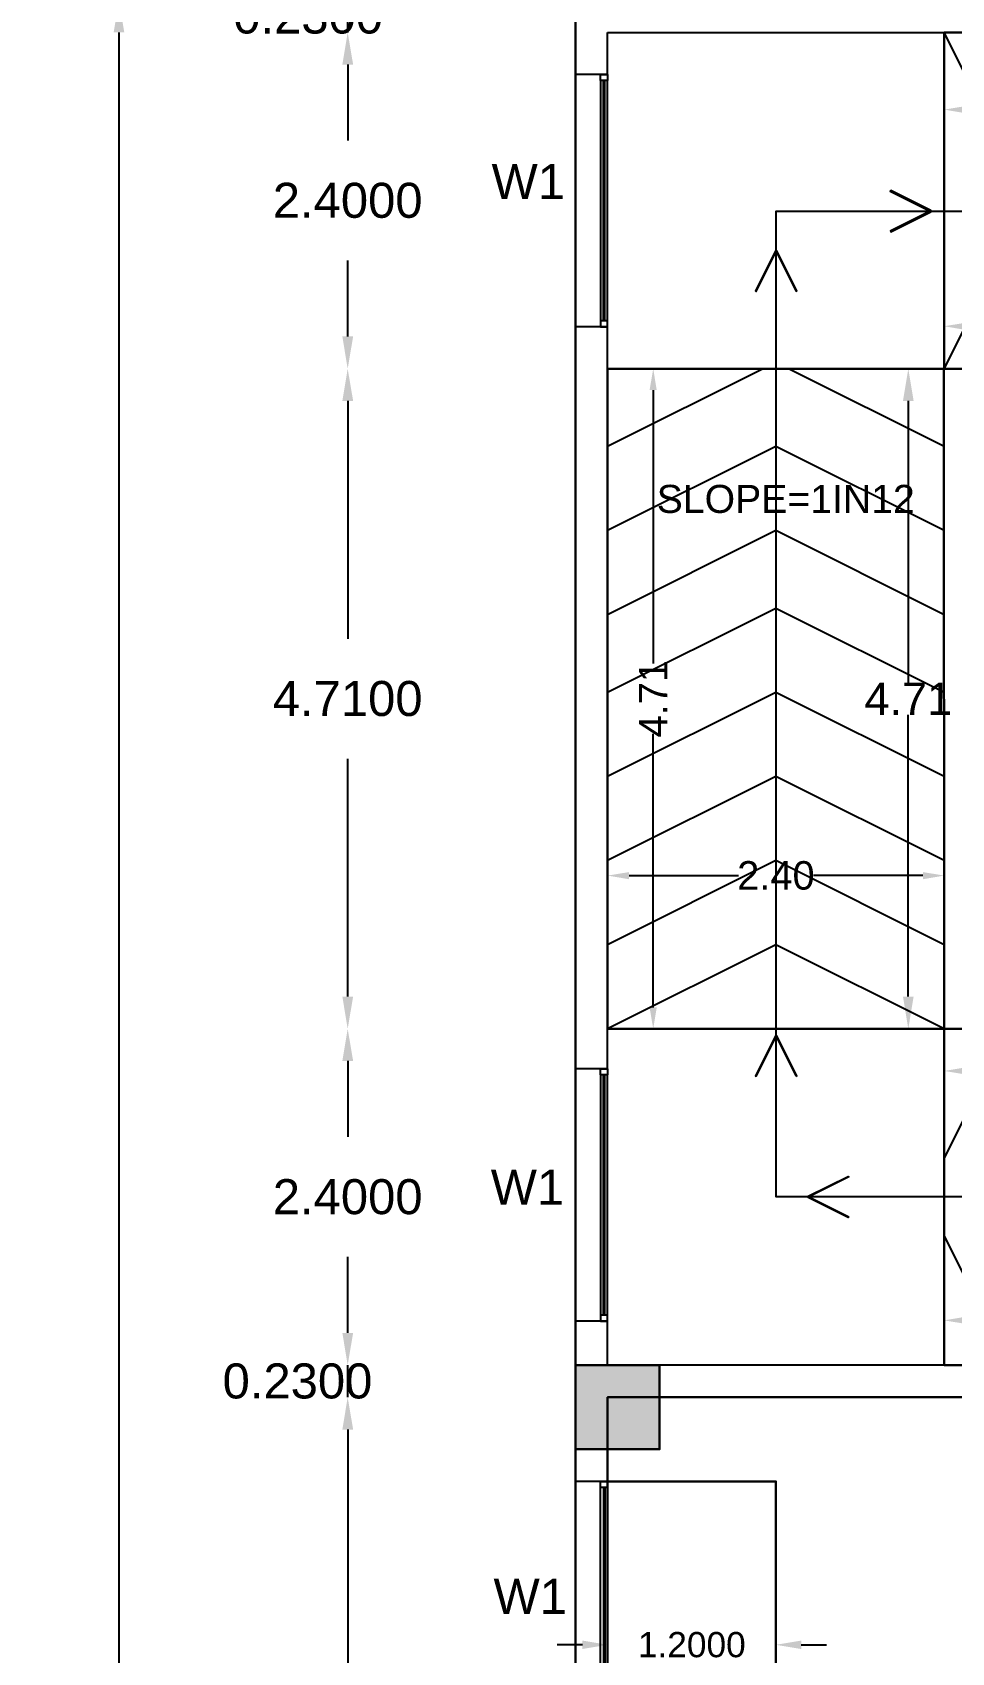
# Model space of a CAD drawing. Header units: metres. Extents: x -38 to 401, y 28 to 287.
# Drawn here: x 236.53 to 243.09, y 74.32 to 85.88 of the extents above; entities that cross this region are included whole.
import ezdxf

# ---------------------------------------------------------------- set-up
doc = ezdxf.new("R2010")
doc.units = ezdxf.units.M
for name, color, linetype in [('BLK_1_DA_RAMP_1', 30, 'Continuous'), ('BLK_1_FLR_7_AC_ROOM_1', 117, 'Continuous'), ('BLK_1_FLR_7_ACROOM_1_LIGHT_VENTILATION_1', 117, 'Continuous'), ('BLK_1_FLR_7_CARPET_AREA', 10, 'Continuous'), ('UBEAM', 1, 'Continuous'), ('UHATCH', 8, 'Continuous')]:
    doc.layers.add(name, color=color, linetype=linetype)
for name, color, linetype, lineweight in [('BLK_1_FLR_7_BLT_UP_AREA', 4, 'Continuous', 30), ('BLK_1_LVL_7_BLDG_FOOT_PRINT', 4, 'Continuous', 30), ('UCOLUMN', 6, 'Continuous', 30)]:
    doc.layers.add(name, color=color, linetype=linetype, lineweight=lineweight)
doc.styles.get("Standard").update_dxf_attribs({"font": 'arial.ttf'})
doc.dimstyles.get("Standard").update_dxf_attribs({"dimtxt": 0.18, "dimasz": 0.18, "dimexe": 0.18, "dimexo": 0.0625, "dimgap": 0.09, "dimtad": 0, "dimtih": 1, "dimtoh": 1, "dimdec": 4, "dimzin": 0, "dimdsep": 46, "dimtxsty": 'Standard', "dimcen": 0.09, "dimadec": 0, "dimazin": 0, "dimtfac": 1, "dimtdec": 4, "dimtofl": 0, "dimtmove": 0, "dimatfit": 3, "dimfxl": 0, "dimtolj": 1, "dimtzin": 0, "dimarcsym": 0})
doc.dimstyles.new('STANDARD$0', dxfattribs={"dimtxt": 7, "dimasz": 3, "dimexe": 3, "dimexo": 1, "dimgap": 1.5, "dimtad": 1, "dimdec": 1, "dimzin": 1, "dimdsep": 46, "dimlunit": 4, "dimtxsty": 'Standard', "dimblk": 'OBLIQUE', "dimcen": 0.09375, "dimdle": 1, "dimclrd": 8, "dimclre": 8, "dimclrt": 7, "dimadec": 1, "dimazin": 0, "dimtfac": 1, "dimtdec": 1, "dimtix": 1, "dimtmove": 2, "dimatfit": 3, "dimldrblk": 'ARCHTICK', "dimfxl": 0, "dimfrac": 2, "dimtolj": 1, "dimtzin": 0, "dimarcsym": 0})

# ---------------------------------------------------------------- blocks, each defined once
blk = doc.blocks.new('*D133')
at = {"color": 0, "lineweight": -2}
for p, q in [((243.264, 83.784), (251.552, 83.784)), ((260.594, 83.784), (252.307, 83.784))]:
    blk.add_line(p, q, dxfattribs=at)
at = {"color": 0}
for points in [[(243.264, 83.822), (243.264, 83.745), (243.034, 83.784)], [(260.594, 83.822), (260.594, 83.745), (260.824, 83.784)]]:
    blk.add_solid(points, dxfattribs=at)
at = {"layer": 'Defpoints', "color": 0}
for p in [(260.824, 83.784), (243.034, 83.481), (260.824, 83.476)]:
    blk.add_point(p, dxfattribs=at)
at = {"color": 0, "lineweight": 25, "insert": (251.929, 83.784), "char_height": 0.23, "attachment_point": 5}
blk.add_mtext('\\A1;17.79', dxfattribs=at)
blk = doc.blocks.new('*D135')
at = {"color": 0, "lineweight": -2}
for p, q in [((243.264, 78.47), (247.687, 78.47)), ((252.864, 78.47), (248.441, 78.47))]:
    blk.add_line(p, q, dxfattribs=at)
at = {"color": 0}
for points in [[(243.264, 78.508), (243.264, 78.432), (243.034, 78.47)], [(252.864, 78.508), (252.864, 78.432), (253.094, 78.47)]]:
    blk.add_solid(points, dxfattribs=at)
at = {"layer": 'Defpoints', "color": 0}
for p in [(243.034, 78.771), (253.094, 78.771), (243.034, 78.47)]:
    blk.add_point(p, dxfattribs=at)
at = {"color": 0, "lineweight": 25, "insert": (248.064, 78.47), "char_height": 0.23, "attachment_point": 5}
blk.add_mtext('\\A1;10.06', dxfattribs=at)
blk = doc.blocks.new('*D136')
at = {"color": 0, "lineweight": -2}
for p, q in [((242.778, 83.251), (242.778, 81.241)), ((242.778, 79.001), (242.778, 81.01))]:
    blk.add_line(p, q, dxfattribs=at)
at = {"color": 0}
for points in [[(242.74, 83.251), (242.816, 83.251), (242.778, 83.481)], [(242.74, 79.001), (242.816, 79.001), (242.778, 78.771)]]:
    blk.add_solid(points, dxfattribs=at)
at = {"layer": 'Defpoints', "color": 0}
for p in [(242.778, 83.481), (243.034, 83.481), (243.034, 78.771)]:
    blk.add_point(p, dxfattribs=at)
at = {"color": 0, "lineweight": 25, "insert": (242.778, 81.126), "char_height": 0.23, "attachment_point": 5}
blk.add_mtext('\\A1;4.71', dxfattribs=at)
blk = doc.blocks.new('*D137')
at = {"color": 0, "lineweight": -2}
for p, q in [((240.864, 86.448), (241.534, 86.448)), ((242.804, 86.448), (242.134, 86.448))]:
    blk.add_line(p, q, dxfattribs=at)
at = {"color": 0}
for points in [[(240.864, 86.486), (240.864, 86.41), (240.634, 86.448)], [(242.804, 86.486), (242.804, 86.41), (243.034, 86.448)]]:
    blk.add_solid(points, dxfattribs=at)
at = {"layer": 'Defpoints', "color": 0}
for p in [(243.034, 86.448), (240.634, 85.881), (243.034, 85.881)]:
    blk.add_point(p, dxfattribs=at)
at = {"color": 0, "lineweight": 25, "insert": (241.834, 86.448), "char_height": 0.23, "attachment_point": 5}
blk.add_mtext('\\A1;2.40', dxfattribs=at)
blk = doc.blocks.new('*D138')
at = {"color": 0, "lineweight": -2}
for p, q in [((243.264, 86.448), (251.552, 86.448)), ((260.594, 86.448), (252.307, 86.448))]:
    blk.add_line(p, q, dxfattribs=at)
at = {"color": 0}
for points in [[(243.264, 86.486), (243.264, 86.41), (243.034, 86.448)], [(260.594, 86.486), (260.594, 86.41), (260.824, 86.448)]]:
    blk.add_solid(points, dxfattribs=at)
at = {"layer": 'Defpoints', "color": 0}
for p in [(260.824, 86.448), (243.034, 85.881), (260.824, 85.876)]:
    blk.add_point(p, dxfattribs=at)
at = {"color": 0, "lineweight": 25, "insert": (251.929, 86.448), "char_height": 0.23, "attachment_point": 5}
blk.add_mtext('\\A1;17.79', dxfattribs=at)
blk = doc.blocks.new('600X600')
at = {"layer": 'UHATCH', "linetype": 'Continuous'}
h = blk.add_hatch(color=256, dxfattribs=at)
h.dxf.hatch_style = 1
h.paths.add_polyline_path([(600, 600), (0, 600), (0, 0), (600, 0)])
at = {"layer": 'UCOLUMN', "linetype": 'Continuous'}
blk.add_lwpolyline([(0, 0), (600, 0), (600, 600), (0, 600)], close=True, dxfattribs=at)
blk = doc.blocks.new('750 x 750')
blk.add_blockref('600X600', (0, 75))
blk = doc.blocks.new('ASDFSDFSDFDFD')
at = {"layer": 'UBEAM', "linetype": 'Continuous'}
blk.add_blockref('750 x 750', (-21550, 27845), dxfattribs=at)
blk = doc.blocks.new('*D42')
at = {"color": 0, "lineweight": -2}
for p, q in [((237.149, 85.881), (237.149, 59.864)), ((237.149, 32.991), (237.149, 59.008))]:
    blk.add_line(p, q, dxfattribs=at)
at = {"color": 0}
for points in [[(237.111, 85.881), (237.187, 85.881), (237.149, 86.111)], [(237.111, 32.991), (237.187, 32.991), (237.149, 32.761)]]:
    blk.add_solid(points, dxfattribs=at)
at = {"layer": 'Defpoints', "color": 0}
for p in [(237.149, 86.111), (240.404, 86.111), (240.404, 32.761)]:
    blk.add_point(p, dxfattribs=at)
at = {"color": 0, "lineweight": 25, "insert": (237.149, 59.436), "char_height": 0.25, "attachment_point": 5}
blk.add_mtext('\\A1;53.3500', dxfattribs=at)
blk = doc.blocks.new('*D349')
at = {"color": 0, "lineweight": -2}
for p, q in [((238.78, 75.911), (238.78, 73.384)), ((238.78, 70.001), (238.78, 72.528))]:
    blk.add_line(p, q, dxfattribs=at)
at = {"color": 0}
for points in [[(238.742, 75.911), (238.819, 75.911), (238.78, 76.141)], [(238.742, 70.001), (238.819, 70.001), (238.78, 69.771)]]:
    blk.add_solid(points, dxfattribs=at)
at = {"layer": 'Defpoints', "color": 0}
for p in [(238.78, 76.141), (240.634, 76.141), (240.634, 69.771)]:
    blk.add_point(p, dxfattribs=at)
at = {"color": 0, "lineweight": 25, "insert": (238.78, 72.956), "char_height": 0.25, "attachment_point": 5}
blk.add_mtext('\\A1;6.3700', dxfattribs=at)
blk = doc.blocks.new('*D350')
at = {"color": 0, "lineweight": -2}
for p, q in [((238.78, 76.601), (238.78, 76.831)), ((238.78, 76.141), (238.78, 76.371)), ((238.78, 75.911), (238.78, 75.681))]:
    blk.add_line(p, q, dxfattribs=at)
at = {"color": 0}
for points in [[(238.742, 76.601), (238.819, 76.601), (238.78, 76.371)], [(238.742, 75.911), (238.819, 75.911), (238.78, 76.141)]]:
    blk.add_solid(points, dxfattribs=at)
at = {"layer": 'Defpoints', "color": 0}
for p in [(238.78, 76.371), (240.404, 76.371), (240.634, 76.141)]:
    blk.add_point(p, dxfattribs=at)
at = {"color": 0, "lineweight": 25, "insert": (238.422, 76.256), "char_height": 0.25, "attachment_point": 5}
blk.add_mtext('\\A1;0.2300', dxfattribs=at)
blk = doc.blocks.new('*D351')
at = {"color": 0, "lineweight": -2}
for p, q in [((238.78, 78.541), (238.78, 77.999)), ((238.78, 76.601), (238.78, 77.143))]:
    blk.add_line(p, q, dxfattribs=at)
at = {"color": 0}
for points in [[(238.742, 78.541), (238.819, 78.541), (238.78, 78.771)], [(238.742, 76.601), (238.819, 76.601), (238.78, 76.371)]]:
    blk.add_solid(points, dxfattribs=at)
at = {"layer": 'Defpoints', "color": 0}
for p in [(238.78, 78.771), (240.634, 78.771), (240.404, 76.371)]:
    blk.add_point(p, dxfattribs=at)
at = {"color": 0, "lineweight": 25, "insert": (238.78, 77.571), "char_height": 0.25, "attachment_point": 5}
blk.add_mtext('\\A1;2.4000', dxfattribs=at)
blk = doc.blocks.new('*D715')
at = {"color": 0, "lineweight": -2}
for p, q in [((238.78, 83.251), (238.78, 81.554)), ((238.78, 79.001), (238.78, 80.698))]:
    blk.add_line(p, q, dxfattribs=at)
at = {"color": 0}
for points in [[(238.742, 83.251), (238.819, 83.251), (238.78, 83.481)], [(238.742, 79.001), (238.819, 79.001), (238.78, 78.771)]]:
    blk.add_solid(points, dxfattribs=at)
at = {"layer": 'Defpoints', "color": 0}
for p in [(238.78, 83.481), (240.634, 83.481), (240.634, 78.771)]:
    blk.add_point(p, dxfattribs=at)
at = {"color": 0, "lineweight": 25, "insert": (238.78, 81.126), "char_height": 0.25, "attachment_point": 5}
blk.add_mtext('\\A1;4.7100', dxfattribs=at)
blk = doc.blocks.new('*D352')
at = {"color": 0, "lineweight": -2}
for p, q in [((238.78, 85.651), (238.78, 85.109)), ((238.78, 83.711), (238.78, 84.253))]:
    blk.add_line(p, q, dxfattribs=at)
at = {"color": 0}
for points in [[(238.742, 85.651), (238.819, 85.651), (238.78, 85.881)], [(238.742, 83.711), (238.819, 83.711), (238.78, 83.481)]]:
    blk.add_solid(points, dxfattribs=at)
at = {"layer": 'Defpoints', "color": 0}
for p in [(238.78, 85.881), (240.634, 85.881), (240.634, 83.481)]:
    blk.add_point(p, dxfattribs=at)
at = {"color": 0, "lineweight": 25, "insert": (238.78, 84.681), "char_height": 0.25, "attachment_point": 5}
blk.add_mtext('\\A1;2.4000', dxfattribs=at)
blk = doc.blocks.new('*D43')
at = {"color": 0, "lineweight": -2}
for p, q in [((238.78, 86.341), (238.78, 86.571)), ((238.78, 85.881), (238.78, 86.111)), ((238.78, 85.651), (238.78, 85.421))]:
    blk.add_line(p, q, dxfattribs=at)
at = {"color": 0}
for points in [[(238.742, 86.341), (238.819, 86.341), (238.78, 86.111)], [(238.742, 85.651), (238.819, 85.651), (238.78, 85.881)]]:
    blk.add_solid(points, dxfattribs=at)
at = {"layer": 'Defpoints', "color": 0}
for p in [(238.78, 86.111), (240.404, 86.111), (240.634, 85.881)]:
    blk.add_point(p, dxfattribs=at)
at = {"color": 0, "lineweight": 25, "insert": (238.498, 85.996), "char_height": 0.25, "attachment_point": 5}
blk.add_mtext('\\A1;0.2300', dxfattribs=at)
blk = doc.blocks.new('*D806')
at = {"layer": 'BLK_1_DA_RAMP_1', "color": 0, "lineweight": -2}
for p, q in [((243.034, 85.419), (243.034, 85.33)), ((243.187, 85.33), (251.593, 85.33)), ((260.672, 85.33), (252.265, 85.33)), ((260.824, 85.419), (260.824, 85.33))]:
    blk.add_line(p, q, dxfattribs=at)
at = {"layer": 'BLK_1_DA_RAMP_1', "color": 0}
for points in [[(243.187, 85.355), (243.187, 85.304), (243.034, 85.33)], [(260.672, 85.355), (260.672, 85.304), (260.824, 85.33)]]:
    blk.add_solid(points, dxfattribs=at)
at = {"layer": 'Defpoints', "color": 0}
for p in [(243.034, 85.881), (260.824, 85.881), (260.824, 85.33)]:
    blk.add_point(p, dxfattribs=at)
at = {"layer": 'BLK_1_DA_RAMP_1', "color": 0, "lineweight": 30, "insert": (251.929, 85.33), "char_height": 0.2032, "attachment_point": 5}
blk.add_mtext('\\A1;17.79', dxfattribs=at)
blk = doc.blocks.new('*D807')
at = {"layer": 'BLK_1_DA_RAMP_1', "color": 0, "lineweight": -2}
for p, q in [((240.869, 83.481), (240.959, 83.481)), ((240.959, 83.328), (240.959, 81.377)), ((240.959, 78.923), (240.959, 80.875)), ((240.869, 78.771), (240.959, 78.771))]:
    blk.add_line(p, q, dxfattribs=at)
at = {"layer": 'BLK_1_DA_RAMP_1', "color": 0}
for points in [[(240.933, 83.328), (240.984, 83.328), (240.959, 83.481)], [(240.933, 78.923), (240.984, 78.923), (240.959, 78.771)]]:
    blk.add_solid(points, dxfattribs=at)
at = {"layer": 'Defpoints', "color": 0}
for p in [(240.632, 83.481), (240.634, 78.771), (240.959, 78.771)]:
    blk.add_point(p, dxfattribs=at)
at = {"layer": 'BLK_1_DA_RAMP_1', "color": 0, "lineweight": 30, "insert": (240.959, 81.126), "char_height": 0.2032, "attachment_point": 5, "rotation": 90}
blk.add_mtext('\\A1;4.71', dxfattribs=at)
blk = doc.blocks.new('*D810')
at = {"layer": 'BLK_1_DA_RAMP_1', "color": 0, "lineweight": -2}
for p, q in [((240.634, 79.953), (240.634, 79.864)), ((243.034, 79.953), (243.034, 79.864)), ((240.787, 79.864), (241.566, 79.864)), ((242.882, 79.864), (242.102, 79.864))]:
    blk.add_line(p, q, dxfattribs=at)
at = {"layer": 'BLK_1_DA_RAMP_1', "color": 0}
for points in [[(240.787, 79.889), (240.787, 79.838), (240.634, 79.864)], [(242.882, 79.889), (242.882, 79.838), (243.034, 79.864)]]:
    blk.add_solid(points, dxfattribs=at)
at = {"layer": 'Defpoints', "color": 0}
for p in [(240.634, 80.36), (243.034, 80.36), (240.634, 79.864)]:
    blk.add_point(p, dxfattribs=at)
at = {"layer": 'BLK_1_DA_RAMP_1', "color": 0, "lineweight": 30, "insert": (241.834, 79.864), "char_height": 0.2032, "attachment_point": 5}
blk.add_mtext('\\A1;2.40', dxfattribs=at)
blk = doc.blocks.new('*D1059')
at = {"layer": 'BLK_1_FLR_7_ACROOM_1_LIGHT_VENTILATION_1', "color": 0, "lineweight": -2}
for p, q in [((240.634, 73.803), (240.634, 74.555)), ((241.834, 73.803), (241.834, 74.555)), ((240.454, 74.375), (240.274, 74.375)), ((242.014, 74.375), (242.194, 74.375))]:
    blk.add_line(p, q, dxfattribs=at)
at = {"layer": 'BLK_1_FLR_7_ACROOM_1_LIGHT_VENTILATION_1', "color": 0}
for points in [[(240.454, 74.405), (240.454, 74.345), (240.634, 74.375)], [(242.014, 74.405), (242.014, 74.345), (241.834, 74.375)]]:
    blk.add_solid(points, dxfattribs=at)
at = {"layer": 'Defpoints', "color": 0}
for p in [(240.634, 74.375), (240.634, 73.741), (241.834, 73.741)]:
    blk.add_point(p, dxfattribs=at)
at = {"layer": 'BLK_1_FLR_7_ACROOM_1_LIGHT_VENTILATION_1', "color": 0, "lineweight": 30, "insert": (241.234, 74.375), "char_height": 0.18, "attachment_point": 5}
blk.add_mtext('\\A1;1.2000', dxfattribs=at)
blk = doc.blocks.new('*D1253')
at = {"layer": 'BLK_1_DA_RAMP_1', "color": 0, "lineweight": -2}
for p, q in [((243.034, 76.601), (243.034, 76.69)), ((243.187, 76.69), (247.729, 76.69)), ((252.942, 76.69), (248.4, 76.69)), ((253.094, 76.601), (253.094, 76.69))]:
    blk.add_line(p, q, dxfattribs=at)
at = {"layer": 'BLK_1_DA_RAMP_1', "color": 0}
for points in [[(243.187, 76.716), (243.187, 76.665), (243.034, 76.69)], [(252.942, 76.716), (252.942, 76.665), (253.094, 76.69)]]:
    blk.add_solid(points, dxfattribs=at)
at = {"layer": 'Defpoints', "color": 0}
for p in [(253.094, 76.69), (243.034, 76.371), (253.094, 76.371)]:
    blk.add_point(p, dxfattribs=at)
at = {"layer": 'BLK_1_DA_RAMP_1', "color": 0, "lineweight": 30, "insert": (248.064, 76.69), "char_height": 0.2032, "attachment_point": 5}
blk.add_mtext('\\A1;10.06', dxfattribs=at)
blk = doc.blocks.new('*D1254')
at = {"layer": 'BLK_1_DA_RAMP_1', "color": 0, "lineweight": -2}
for p, q in [((243.439, 78.771), (243.528, 78.771)), ((243.528, 78.618), (243.528, 77.838)), ((243.528, 76.523), (243.528, 77.303)), ((243.439, 76.371), (243.528, 76.371))]:
    blk.add_line(p, q, dxfattribs=at)
at = {"layer": 'BLK_1_DA_RAMP_1', "color": 0}
for points in [[(243.503, 78.618), (243.554, 78.618), (243.528, 78.771)], [(243.503, 76.523), (243.554, 76.523), (243.528, 76.371)]]:
    blk.add_solid(points, dxfattribs=at)
at = {"layer": 'Defpoints', "color": 0}
for p in [(243.034, 78.771), (243.528, 78.771), (243.034, 76.371)]:
    blk.add_point(p, dxfattribs=at)
at = {"layer": 'BLK_1_DA_RAMP_1', "color": 0, "lineweight": 30, "insert": (243.528, 77.571), "char_height": 0.2032, "attachment_point": 5, "rotation": 90}
blk.add_mtext('\\A1;2.40', dxfattribs=at)

msp = doc.modelspace()

# ---------------------------------------------------------------- linework, layer by layer
at = {"color": 7, "lineweight": 25}
for p, q in [((240.40406, 86.11091), (240.40406, 85.58091)), ((240.63406, 85.58091), (240.63406, 85.88091)), ((240.63406, 85.88091), (263.22406, 85.88091)), ((243.03406, 83.48091), (243.03406, 85.88091)), ((240.63406, 85.58091), (240.40406, 85.58091)), ((240.40406, 83.78091), (240.40406, 85.58091)), ((240.58295, 85.53832), (240.58295, 83.79696)), ((240.60498, 83.8235), (240.60499, 85.53832)), ((240.6135, 83.8235), (240.61351, 85.53832)), ((240.63405, 83.79696), (240.63406, 85.53832)), ((240.40406, 83.78091), (240.40406, 78.48418)), ((240.63406, 83.78091), (240.40406, 83.78091)), ((240.63406, 78.48418), (240.63406, 83.78091)), ((243.03406, 83.48091), (240.63405, 83.48092)), ((243.03406, 78.77091), (243.03406, 83.48091)), ((243.03406, 83.48091), (260.82406, 83.48091)), ((243.03406, 78.77091), (240.63406, 78.77092)), ((253.09406, 78.77091), (243.03406, 78.77091)), ((243.03406, 78.77091), (243.03406, 76.37091)), ((240.63406, 78.48418), (240.40406, 78.48418)), ((240.40406, 76.68418), (240.40406, 78.48418)), ((240.58295, 78.44159), (240.58294, 76.70023)), ((240.60498, 76.72677), (240.60499, 78.44159)), ((240.6135, 76.72677), (240.6135, 78.44159)), ((240.63405, 76.70023), (240.63406, 78.44159)), ((240.40406, 76.68418), (240.40406, 76.37091)), ((240.40406, 76.68418), (240.40406, 76.37091)), ((240.63406, 76.68418), (240.40406, 76.68418)), ((240.63406, 76.37091), (240.63405, 76.68418)), ((253.54406, 76.37091), (240.40406, 76.37091)), ((240.40406, 76.37091), (240.40406, 75.54091)), ((240.63406, 75.54091), (240.63406, 76.14091)), ((240.63406, 76.14091), (246.63406, 76.14091)), ((240.40406, 75.54091), (240.40406, 73.74091)), ((240.63405, 75.54091), (240.40408, 75.54091)), ((240.58295, 73.7835), (240.58295, 75.52485)), ((240.60498, 75.49832), (240.60499, 73.7835)), ((240.6135, 75.49832), (240.61351, 73.7835)), ((240.63405, 75.52485), (240.63406, 73.7835))]:
    msp.add_line(p, q, dxfattribs=at)
for points in [[(243.03408, 83.48091), (243.63408, 84.68091), (243.03408, 85.88091)], [(252.19408, 77.57091), (241.8357, 77.57091), (241.8357, 84.60609), (261.99846, 84.60609), (261.99846, 77.57091), (254.59408, 77.57091)], [(241.74408, 83.48091), (240.63406, 82.92591)], [(243.03406, 82.92591), (241.92405, 83.48091)], [(243.03406, 82.32591), (241.83406, 82.92591), (240.63406, 82.32591)], [(243.03406, 81.72591), (241.83406, 82.32591), (240.63406, 81.72591)], [(243.03406, 81.17091), (241.83406, 81.77091), (240.63406, 81.17091)], [(243.03406, 80.57091), (241.83406, 81.17091), (240.63406, 80.57091)], [(243.03406, 79.97091), (241.83406, 80.57091), (240.63406, 79.97091)], [(243.03406, 79.37091), (241.83406, 79.97091), (240.63406, 79.37091)], [(243.03406, 78.77091), (241.83406, 79.37091), (240.63406, 78.77091)], [(243.49406, 78.77091), (243.03406, 77.85091)], [(243.03406, 77.29091), (243.49406, 76.37091)]]:
    msp.add_lwpolyline(points, dxfattribs=at)
for points in [[(240.63406, 85.53832), (240.58295, 85.53832), (240.58295, 85.58091), (240.63406, 85.58091)], [(242.64877, 84.46343), (242.65291, 84.45888), (242.93806, 84.60126), (242.93392, 84.6058), (242.93806, 84.61034), (242.65291, 84.75271), (242.64877, 84.74817), (242.93392, 84.6058)], [(241.97807, 84.03181), (241.98261, 84.03595), (241.84024, 84.3211), (241.8357, 84.31696), (241.83115, 84.3211), (241.68878, 84.03595), (241.69332, 84.03181), (241.8357, 84.31696)], [(240.63405, 83.8235), (240.58295, 83.8235), (240.58295, 83.78091), (240.63405, 83.78091)], [(241.97807, 78.43152), (241.98261, 78.43566), (241.84024, 78.72081), (241.8357, 78.71666), (241.83115, 78.72081), (241.68878, 78.43566), (241.69332, 78.43152), (241.8357, 78.71666)], [(240.63406, 78.44159), (240.58295, 78.44159), (240.58295, 78.48418), (240.63406, 78.48418)], [(242.35399, 77.42853), (242.34985, 77.42399), (242.0647, 77.56637), (242.06884, 77.57091), (242.0647, 77.57545), (242.34985, 77.71782), (242.35399, 77.71328), (242.06884, 77.57091)], [(240.63405, 76.72677), (240.58294, 76.72677), (240.58294, 76.68418), (240.63405, 76.68418)], [(240.63405, 75.49832), (240.58295, 75.49832), (240.58295, 75.54091), (240.63405, 75.54091)]]:
    msp.add_lwpolyline(points, close=True, dxfattribs=at)
at = {"layer": 'BLK_1_DA_RAMP_1', "color": 1, "lineweight": 30}
for points in [[(243.03406, 85.88091), (260.82406, 85.88091), (260.82406, 83.48091), (243.03406, 83.48091)], [(243.03244, 83.48092), (240.63242, 83.48092), (240.63406, 78.77092), (243.03407, 78.77092)], [(243.03406, 78.77091), (253.09406, 78.77091), (253.09406, 76.37091), (243.03406, 76.37091)]]:
    msp.add_lwpolyline(points, close=True, dxfattribs=at)
at = {"layer": 'BLK_1_FLR_7_AC_ROOM_1', "color": 2, "lineweight": 30}
msp.add_lwpolyline([(246.41406, 69.77091), (240.63406, 69.77091), (240.63406, 76.14091), (246.41406, 76.14091)], close=True, dxfattribs=at)
at = {"layer": 'BLK_1_FLR_7_ACROOM_1_LIGHT_VENTILATION_1', "color": 2, "lineweight": 30}
msp.add_lwpolyline([(240.63405, 73.74091), (240.63405, 75.54091), (241.83405, 75.54091), (241.83405, 73.74091)], close=True, dxfattribs=at)
at = {"layer": 'BLK_1_FLR_7_BLT_UP_AREA', "color": 12, "lineweight": 30}
msp.add_lwpolyline([(240.40406, 32.76079), (240.40406, 86.11091), (263.45406, 86.11091), (263.45406, 76.14091), (261.95406, 76.14091), (261.95406, 32.76079)], close=True, dxfattribs=at)
at = {"layer": 'BLK_1_FLR_7_CARPET_AREA', "color": 15, "linetype": 'Continuous', "lineweight": 30}
msp.add_lwpolyline([(240.63406, 70.14091), (240.63406, 75.77091), (241.00406, 75.77091), (241.00406, 76.14091), (246.11406, 76.14091), (246.11406, 75.77091), (246.41406, 75.77091), (246.86406, 75.77091), (246.86406, 76.14091), (255.49406, 76.14091), (255.49406, 75.77091), (256.24406, 75.77091), (256.24406, 76.14091), (261.35406, 76.14091), (261.35406, 75.77091), (261.72406, 75.77091), (261.72406, 70.14091)], dxfattribs=at)
at = {"layer": 'BLK_1_LVL_7_BLDG_FOOT_PRINT', "color": 1}
msp.add_lwpolyline([(240.40405, 32.76091), (240.40405, 86.10527), (263.45405, 86.11091), (263.45405, 76.14091), (261.95405, 76.14091), (261.95405, 32.76091)], close=True, dxfattribs=at)

# ---------------------------------------------------------------- block references
at = {"color": 7, "lineweight": 25, "xscale": 0.001, "yscale": 0.001, "zscale": 0.001}
msp.add_blockref('ASDFSDFSDFDFD', (261.95406, 47.85091), dxfattribs=at)
msp.add_blockref('ASDFSDFSDFDFD', (261.95406, 47.85091), dxfattribs=at)

# ---------------------------------------------------------------- texts
at = {"color": 7, "lineweight": 25, "char_height": 0.25, "attachment_point": 1}
for insert in [(239.8061, 84.94184), (239.8001, 77.76584), (239.8201, 74.84584)]:
    msp.add_mtext_dynamic_manual_height_columns('W1', width=331.5310086, gutter_width=1000, heights=[0], dxfattribs=dict(at, insert=insert))
at = {"layer": 'BLK_1_DA_RAMP_1', "color": 1, "lineweight": 30, "insert": (241.90394, 82.65197), "char_height": 0.2, "width": 1.8904692, "attachment_point": 2}
msp.add_mtext('SLOPE=1IN12', dxfattribs=at)

# ---------------------------------------------------------------- dimensions: what is measured, and where the dimension line sits
at = {"color": 7, "lineweight": 25}
for base, p1, p2, text, picture, middle in [((243.03406, 86.44791), (240.63406, 85.88091), (243.03406, 85.88091), '2.40', '*D137', (241.83406, 86.44791)), ((260.82406, 86.44791), (243.03406, 85.88091), (260.82406, 85.87591), '17.79', '*D138', (251.92906, 86.44791)), ((260.82406, 83.78359), (243.03406, 83.48091), (260.82406, 83.47591), '17.79', '*D133', (251.92906, 83.78359)), ((243.03406, 78.46987), (253.09406, 78.77091), (243.03406, 78.77091), '10.06', '*D135', (248.06406, 78.46987))]:
    dim = msp.add_linear_dim(base=base, p1=p1, p2=p2, text=text, dimstyle='Standard', override={"dimscale": 1, "dimtxt": 0.23, "dimasz": 0.23, "dimgap": 0, "dimse1": 1, "dimse2": 1, "dimtmove": 1}, dxfattribs=at)
    dim.commit()
    dim.dimension.update_dxf_attribs({"geometry": picture, "text_midpoint": middle})
at = {"lineweight": 25}
for base, p1, p2, picture, middle in [((238.78043, 86.11091), (240.63406, 85.88091), (240.40406, 86.11091), '*D43', (238.49808, 85.99591)), ((238.78043, 76.37091), (240.63406, 76.14091), (240.40406, 76.37091), '*D350', (238.42247, 76.25591))]:
    dim = msp.add_linear_dim(base=base, p1=p1, p2=p2, angle=90, dimstyle='Standard', override={"dimscale": 1, "dimtxt": 0.25, "dimasz": 0.23, "dimgap": 0.3, "dimpost": '\\X', "dimse1": 1, "dimse2": 1, "dimtmove": 1, "dimfxl": 25.4}, dxfattribs=at)
    dim.commit()
    dim.dimension.update_dxf_attribs({"geometry": picture, "text_midpoint": middle, "dimtype": 128})
for base, p1, p2, override, picture, middle in [((237.14896, 86.11091), (240.40406, 32.76091), (240.40406, 86.11091), {"dimscale": 1, "dimtxt": 0.25, "dimasz": 0.23, "dimgap": 0.3, "dimpost": '\\X', "dimse1": 1, "dimse2": 1, "dimfxl": 25.4}, '*D42', (237.14896, 59.43591)), ((238.78043, 85.88091), (240.63405, 83.48092), (240.63406, 85.88091), {"dimscale": 1, "dimtxt": 0.25, "dimasz": 0.23, "dimgap": 0.3, "dimpost": '\\X', "dimse1": 1, "dimse2": 1, "dimtmove": 1, "dimfxl": 25.4}, '*D352', (238.78043, 84.68091)), ((238.78043, 83.48092), (240.63409, 78.77092), (240.63405, 83.48092), {"dimscale": 1, "dimtxt": 0.25, "dimasz": 0.23, "dimgap": 0.3, "dimpost": '\\X', "dimse1": 1, "dimse2": 1, "dimtmove": 1, "dimfxl": 25.4}, '*D715', (238.78043, 81.12592)), ((238.78043, 78.77092), (240.40406, 76.37091), (240.63409, 78.77092), {"dimscale": 1, "dimtxt": 0.25, "dimasz": 0.23, "dimgap": 0.3, "dimpost": '\\X', "dimse1": 1, "dimse2": 1, "dimtmove": 1, "dimfxl": 25.4}, '*D351', (238.78043, 77.57091)), ((238.78043, 76.14091), (240.63406, 69.77091), (240.63406, 76.14091), {"dimscale": 1, "dimtxt": 0.25, "dimasz": 0.23, "dimgap": 0.3, "dimpost": '\\X', "dimse1": 1, "dimse2": 1, "dimtmove": 1, "dimfxl": 25.4}, '*D349', (238.78043, 72.95591))]:
    dim = msp.add_linear_dim(base=base, p1=p1, p2=p2, angle=90, dimstyle='Standard', override=override, dxfattribs=at)
    dim.commit()
    dim.dimension.update_dxf_attribs({"geometry": picture, "text_midpoint": middle})
at = {"color": 7, "lineweight": 25}
dim = msp.add_linear_dim(base=(242.77809, 83.48091), p1=(243.03406, 78.77091), p2=(243.03409, 83.48091), angle=90, text='4.71', dimstyle='Standard', override={"dimscale": 1, "dimtxt": 0.23, "dimasz": 0.23, "dimgap": 0, "dimse1": 1, "dimse2": 1, "dimtmove": 1}, dxfattribs=at)
dim.commit()
dim.dimension.update_dxf_attribs({"geometry": '*D136', "text_midpoint": (242.77809, 81.12591)})
at = {"layer": 'BLK_1_DA_RAMP_1', "color": 1, "lineweight": 30}
for base, p1, p2, picture, middle in [((260.82406, 85.32991), (243.03406, 85.88091), (260.82406, 85.88091), '*D806', (251.92906, 85.32991)), ((253.09406, 76.69037), (243.03406, 76.37091), (253.09406, 76.37091), '*D1253', (248.06406, 76.69037))]:
    dim = msp.add_linear_dim(base=base, p1=p1, p2=p2, dimstyle='STANDARD$0', override={"dimscale": 0.001, "dimtxt": 203.2, "dimasz": 152.5, "dimexe": 0, "dimexo": 0, "dimgap": 2.286, "dimtad": 0, "dimtoh": 1, "dimdec": 2, "dimzin": 0, "dimlunit": 2, "dimpost": '', "dimcen": 2.286, "dimdle": 0, "dimclrd": 0, "dimclre": 0, "dimclrt": 0, "dimadec": 0, "dimtdec": 2, "dimtix": 0, "dimtofl": 0, "dimtmove": 0, "dimfxl": 89.5, "dimfxlon": 1, "dimfrac": 0}, dxfattribs=at)
    dim.commit()
    dim.dimension.update_dxf_attribs({"geometry": picture, "text_midpoint": middle})
dim = msp.add_linear_dim(base=(240.9587, 78.77092), p1=(240.63242, 83.48092), p2=(240.63406, 78.77092), angle=90, dimstyle='STANDARD$0', override={"dimscale": 0.001, "dimtxt": 203.2, "dimasz": 152.5, "dimexe": 0, "dimexo": 0, "dimgap": 2.286, "dimtad": 0, "dimtoh": 1, "dimdec": 2, "dimzin": 0, "dimlunit": 2, "dimpost": '', "dimcen": 2.286, "dimdle": 0, "dimclrd": 0, "dimclre": 0, "dimclrt": 0, "dimadec": 0, "dimtdec": 2, "dimtix": 0, "dimtofl": 0, "dimtmove": 0, "dimfxl": 89.5, "dimfxlon": 1, "dimfrac": 0}, dxfattribs=at)
dim.commit()
dim.dimension.update_dxf_attribs({"geometry": '*D807', "text_midpoint": (240.9587, 81.12592)})
at = {"layer": 'BLK_1_DA_RAMP_1', "color": 2, "lineweight": 30}
dim = msp.add_linear_dim(base=(240.63405, 79.86371), p1=(243.03406, 80.36013), p2=(240.63405, 80.36013), dimstyle='STANDARD$0', override={"dimscale": 0.001, "dimtxt": 203.2, "dimasz": 152.5, "dimexe": 0, "dimexo": 0, "dimgap": 2.286, "dimtad": 0, "dimtoh": 1, "dimdec": 2, "dimzin": 0, "dimlunit": 2, "dimpost": '', "dimcen": 2.286, "dimdle": 0, "dimclrd": 0, "dimclre": 0, "dimclrt": 0, "dimadec": 0, "dimtdec": 2, "dimtix": 0, "dimtofl": 0, "dimtmove": 0, "dimfxl": 89.5, "dimfxlon": 1, "dimfrac": 0}, dxfattribs=at)
dim.commit()
dim.dimension.update_dxf_attribs({"geometry": '*D810', "text_midpoint": (241.83406, 79.86371)})
dim = msp.add_linear_dim(base=(243.52828, 78.77091), p1=(243.03406, 76.37091), p2=(243.03406, 78.77091), angle=90, dimstyle='STANDARD$0', override={"dimscale": 0.001, "dimtxt": 203.2, "dimasz": 152.5, "dimexe": 0, "dimexo": 0, "dimgap": 2.286, "dimtad": 0, "dimtoh": 1, "dimdec": 2, "dimzin": 0, "dimlunit": 2, "dimpost": '', "dimcen": 2.286, "dimdle": 0, "dimclrd": 0, "dimclre": 0, "dimclrt": 0, "dimadec": 0, "dimtdec": 2, "dimtix": 0, "dimtofl": 0, "dimtmove": 0, "dimfxl": 89.5, "dimfxlon": 1, "dimfrac": 0}, dxfattribs=at)
dim.commit()
dim.dimension.update_dxf_attribs({"geometry": '*D1254', "text_midpoint": (243.52828, 77.57091)})
at = {"layer": 'BLK_1_FLR_7_ACROOM_1_LIGHT_VENTILATION_1', "color": 232, "lineweight": 30}
dim = msp.add_linear_dim(base=(240.63405, 74.37499), p1=(241.83405, 73.74091), p2=(240.63405, 73.74091), dimstyle='STANDARD$0', override={"dimtxt": 0.18, "dimasz": 0.18, "dimexe": 0.18, "dimexo": 0.0625, "dimgap": 0.09, "dimtad": 0, "dimtih": 1, "dimtoh": 1, "dimdec": 4, "dimzin": 0, "dimlunit": 2, "dimpost": '', "dimcen": 0.09, "dimdle": 0, "dimclrd": 0, "dimclre": 0, "dimclrt": 0, "dimadec": 0, "dimtdec": 4, "dimtix": 0, "dimtofl": 0, "dimtmove": 0, "dimfrac": 0}, dxfattribs=at)
dim.commit()
dim.dimension.update_dxf_attribs({"geometry": '*D1059', "text_midpoint": (241.23405, 74.37499)})

doc.saveas('drawing.dxf')
